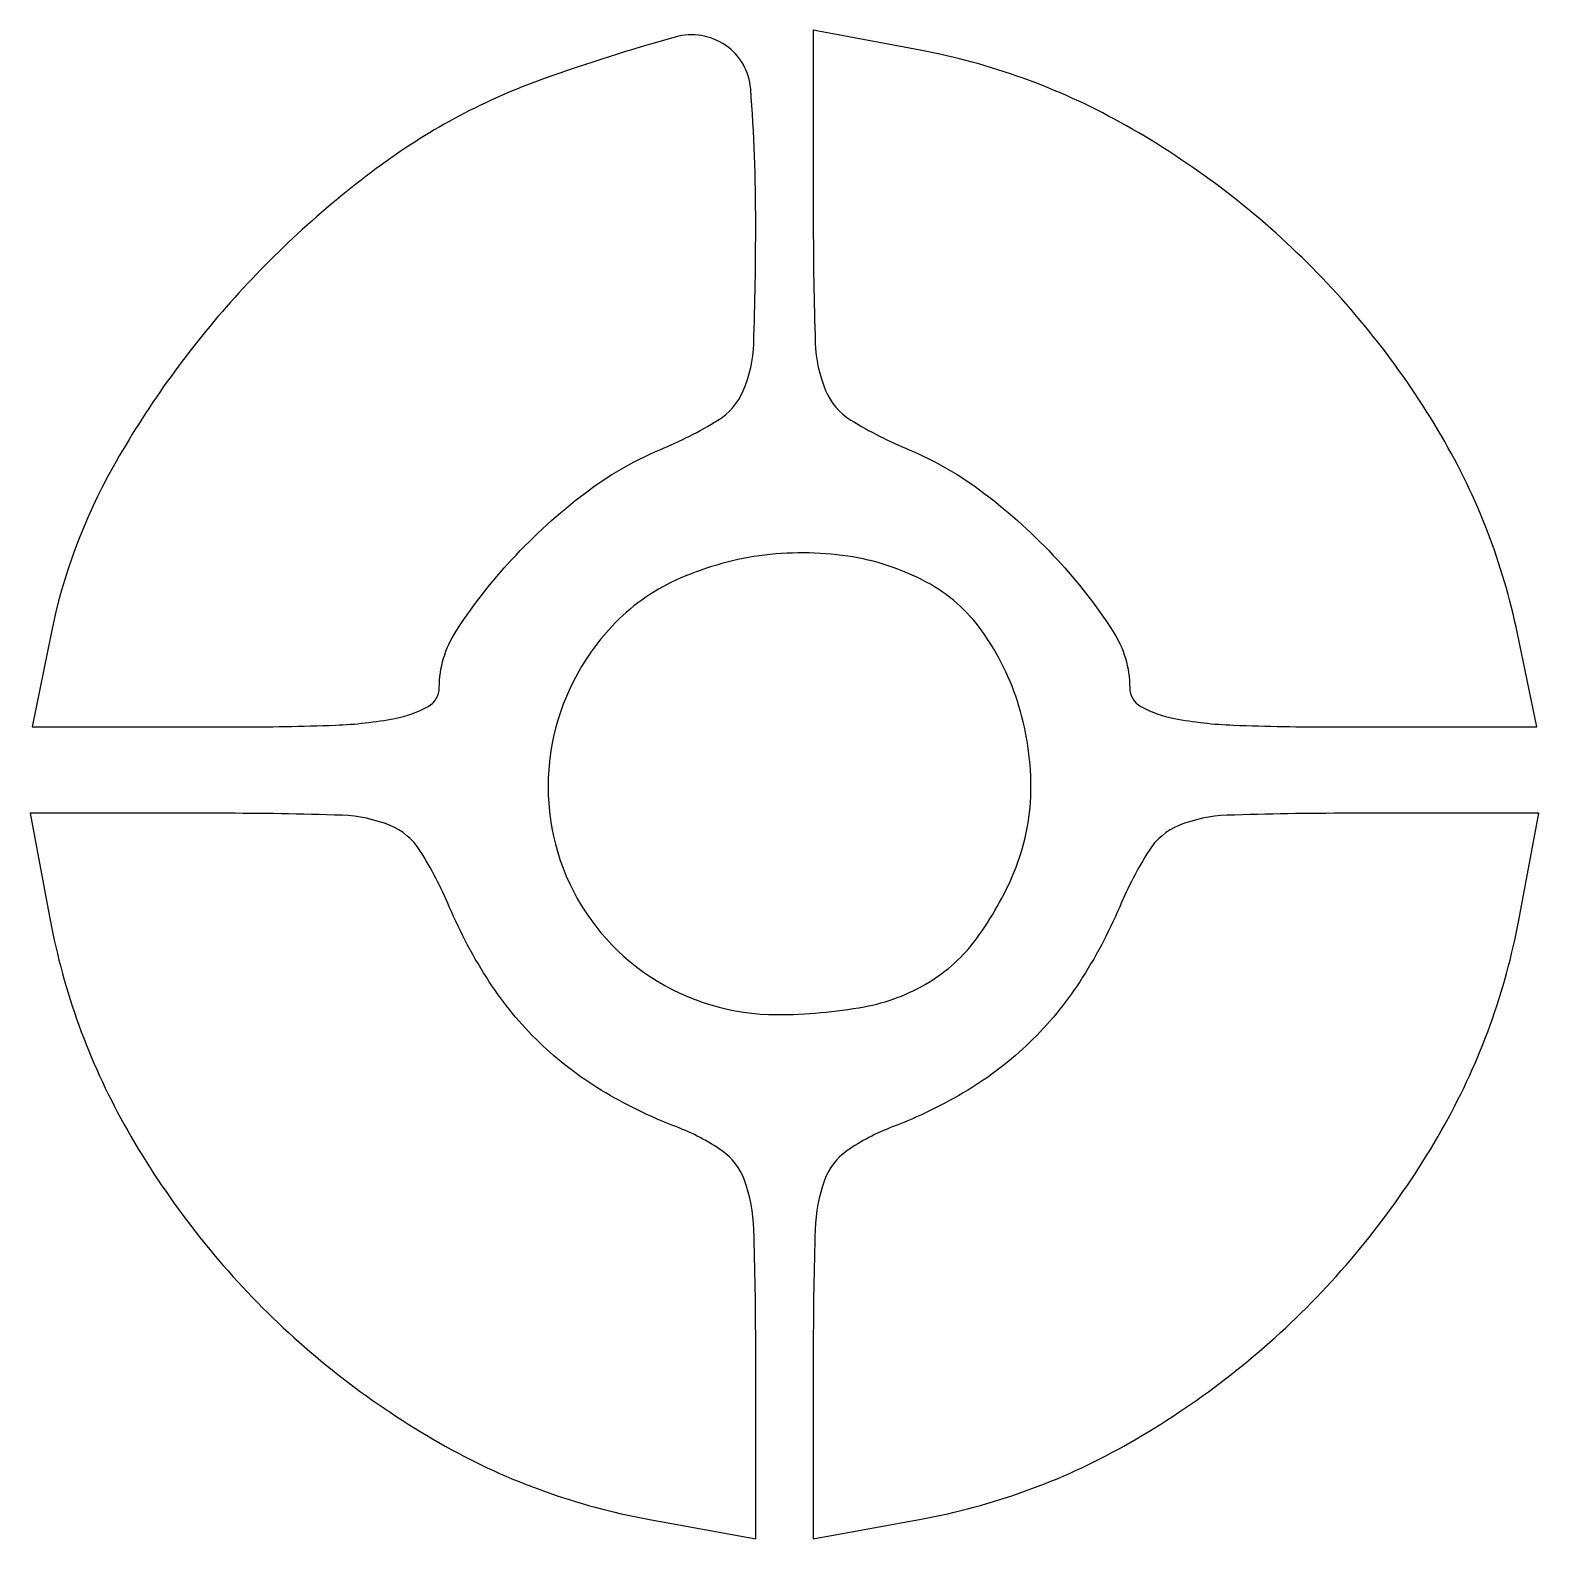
# Model space of a CAD drawing. Extents: x -0.2 to 52.2, y -0.2 to 52.2.
import ezdxf

# ---------------------------------------------------------------- set-up
doc = ezdxf.new("R2010")
doc.units = 0

msp = doc.modelspace()

# ---------------------------------------------------------------- linework, layer by layer
for points in [[(17.627496, 50.53183, 0.072663), (11.988662, 47.542318, 0.053046), (6.738151, 42.762062, 0.053475), (2.657637, 37.039123, 0.078176), (0.501549, 31.25), (-0.158911, 28), (6.920545, 28, 0.009099), (10.390371, 28.063147, 0.038544), (12.453531, 28.298208, 0.077106), (13.613085, 28.714136, 0.274737), (14, 29.365141, -0.1448), (14.580449, 31.327426, -0.043144), (16.51986, 33.818929, -0.042887), (19.066749, 36.132369, -0.064063), (21.6679, 37.6346, 0.037995), (23.685092, 38.663665, 0.157023), (24.567919, 39.687435, 0.091848), (24.929367, 41.327453, 0.008436), (25, 45.51342, 0.018825), (24.824041, 50.185324, 0.228311), (23.950165, 51.696758, 0.220894), (22.204039, 51.983646, 0.017616)], [(27, 45.624711, 0.008134), (27.069499, 41.352764, 0.09089), (27.42901, 39.697068, 0.157953), (28.311358, 38.667227, 0.038339), (30.3321, 37.6346, -0.064063), (32.933251, 36.132369, -0.042887), (35.48014, 33.818929, -0.043144), (37.419551, 31.327426, -0.1448), (38, 29.365141, 0.274737), (38.386915, 28.714136, 0.077106), (39.546469, 28.298208, 0.038544), (41.609629, 28.063147, 0.009099), (45.079455, 28), (52.158911, 28), (51.481414, 31.25, 0.081215), (48.834856, 38.122498, 0.067021), (43.993122, 44.316056, 0.066909), (37.676365, 49.017488, 0.080363), (30.715445, 51.52556), (27, 52.222582)], [(20.007647, 31.50814, 0.143616), (17.915517, 27.378336, 0.147292), (18.413926, 22.817724, 0.148357), (21.341002, 19.313523, 0.146109), (25.740055, 18, 0.044919), (28.767817, 18.272561, 0.090805), (31.000359, 19.114606, 0.098765), (32.671186, 20.636168, 0.060707), (33.98417, 22.961783, 0.093668), (34.564088, 25.73826, 0.078547), (34.150714, 28.722244, 0.081475), (32.866258, 31.334313, 0.115457), (30.928591, 33.038217, 0.08668), (28.197674, 33.938577, 0.071306), (25.124316, 33.948324, 0.072615), (22.226675, 33.101985, 0.097169)], [(0.47444, 21.284555, 0.081135), (3.04525, 14.183662, 0.068864), (7.85717, 7.811491, 0.06907), (14.202447, 3.002001, 0.082633), (21.25, 0.463199), (25, -0.222582), (25, 6.41346, 0.008082), (24.933383, 10.534783, 0.077976), (24.607105, 12.250152, 0.156463), (23.831201, 13.262355, 0.060839), (22.25183, 14.094354, -0.045453), (19.626245, 15.376171, -0.056178), (17.472412, 17.038289, -0.055915), (15.735052, 19.145049, -0.044413), (14.348564, 21.75, 0.04059), (13.326841, 23.705471, 0.156543), (12.289802, 24.574739, 0.088802), (10.620287, 24.930431, 0.008194), (6.375289, 25), (-0.222582, 25)], [(37.651436, 21.75, -0.044413), (36.264948, 19.145049, -0.055915), (34.527588, 17.038289, -0.056178), (32.373755, 15.376171, -0.045453), (29.74817, 14.094354, 0.060839), (28.168799, 13.262355, 0.156463), (27.392895, 12.250152, 0.077976), (27.066617, 10.534783, 0.008082), (27, 6.41346), (27, -0.222582), (30.75, 0.463199, 0.082633), (37.797553, 3.002001, 0.06907), (44.14283, 7.811491, 0.068864), (48.95475, 14.183662, 0.081135), (51.52556, 21.284555), (52.222582, 25), (45.624711, 25, 0.008194), (41.379713, 24.930431, 0.088802), (39.710198, 24.574739, 0.156543), (38.673159, 23.705471, 0.04059)]]:
    msp.add_lwpolyline(points, format="xyb", close=True)

doc.saveas('drawing.dxf')
